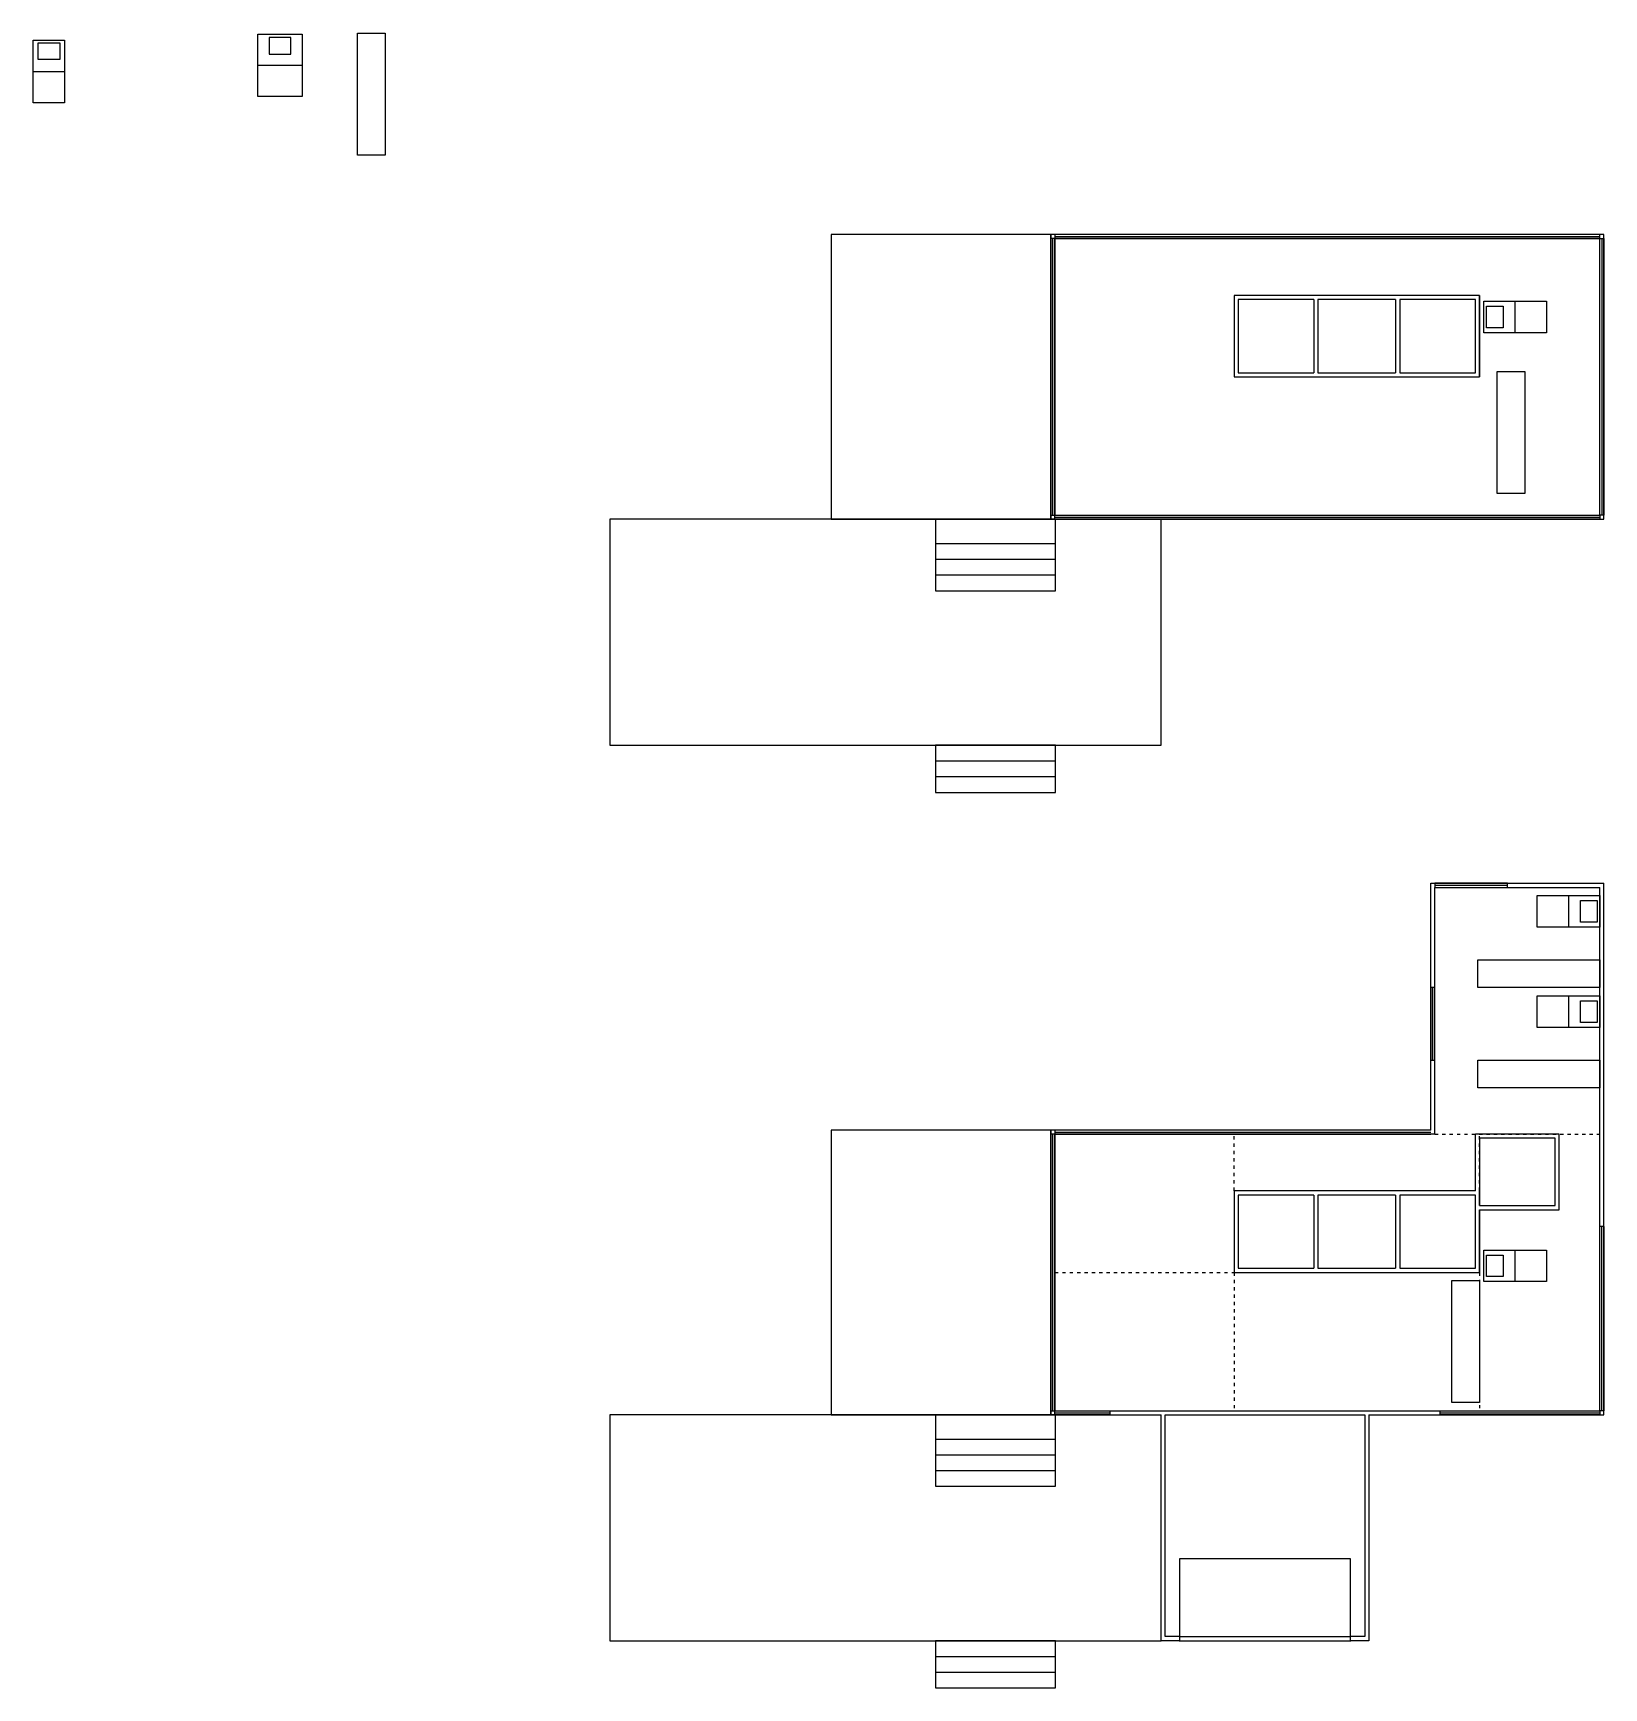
# Model space of a CAD drawing. Header units: metres. Extents: x -26.4 to 21.6, y -0.5 to 50.1.
import ezdxf

# ---------------------------------------------------------------- set-up
doc = ezdxf.new("R2010")
doc.units = ezdxf.units.M
doc.linetypes.add('ACAD_ISO03W100', pattern=[30, 12, -18])
doc.linetypes.add('DOT2', pattern=[0.125, 0, -0.125])
for name, color, linetype in [('deck', 3, 'Continuous'), ('door_garage', 5, 'ACAD_ISO03W100'), ('exterior_wall', 1, 'Continuous'), ('fenestration', 5, 'Continuous'), ('furniture', 250, 'Continuous'), ('partition_solid', 2, 'Continuous'), ('partition_undefined', 2, 'DOT2'), ('stairs', 37, 'Continuous')]:
    doc.layers.add(name, color=color, linetype=linetype)

# ---------------------------------------------------------------- blocks, each defined once
blk = doc.blocks.new('*U3')
blk.add_line((0, -3.66), (0, 0))
blk = doc.blocks.new('*U4')
at = {"layer": 'stairs', "color": 0, "linetype": 'ByBlock', "lineweight": -2, "transparency": 16777216, "rotation": 270}
for p in [(4.821, 0.964), (4.821, 0.484), (4.821, 0.004), (4.821, -0.476)]:
    blk.add_blockref('*U3', p, dxfattribs=at)
blk = doc.blocks.new('*U5')
blk.add_line((0, -3.66), (0, 0))
blk = doc.blocks.new('*U6')
at = {"layer": 'stairs', "color": 0, "linetype": 'ByBlock', "lineweight": -2, "transparency": 16777216, "rotation": 270}
for p in [(4.821, 0.964), (4.821, 0.484), (4.821, 0.004), (4.821, -0.476)]:
    blk.add_blockref('*U5', p, dxfattribs=at)
blk = doc.blocks.new('*U11')
blk.add_line((0, -3.66), (0, 0))
blk = doc.blocks.new('*U12')
at = {"layer": 'stairs', "color": 0, "linetype": 'ByBlock', "lineweight": -2, "transparency": 16777216, "rotation": 270}
for p in [(4.821, 0.964), (4.821, 0.484), (4.821, 0.004), (4.821, -0.476)]:
    blk.add_blockref('*U11', p, dxfattribs=at)
blk = doc.blocks.new('*U13')
blk.add_line((0, -3.66), (0, 0))
blk = doc.blocks.new('*U14')
at = {"layer": 'stairs', "color": 0, "linetype": 'ByBlock', "lineweight": -2, "transparency": 16777216, "rotation": 270}
for p in [(4.821, 0.964), (4.821, 0.484), (4.821, 0.004), (4.821, -0.476)]:
    blk.add_blockref('*U13', p, dxfattribs=at)
blk = doc.blocks.new('bed_full')
at = {"layer": 'exterior_wall'}
blk.add_line((0, -0.95), (1.35, -0.95), dxfattribs=at)
for points in [[(0, 0), (1.35, 0), (1.35, -1.9), (0, -1.9)], [(0.345, -0.609), (1.005, -0.609), (1.005, -0.099), (0.345, -0.099)]]:
    blk.add_lwpolyline(points, close=True, dxfattribs=at)
blk = doc.blocks.new('wardrobe')
at = {"layer": 'exterior_wall'}
blk.add_lwpolyline([(0, 0), (0.845, 0), (0.845, -3.73), (0, -3.73)], close=True, dxfattribs=at)
blk = doc.blocks.new('bed_twin')
at = {"layer": 'exterior_wall'}
blk.add_line((0, -0.955), (0.965, -0.955), dxfattribs=at)
for points in [[(0, 0), (0.965, 0), (0.965, -1.91), (0, -1.91)], [(0.153, -0.077), (0.813, -0.077), (0.813, -0.587), (0.153, -0.587)]]:
    blk.add_lwpolyline(points, close=True, dxfattribs=at)

msp = doc.modelspace()

# ---------------------------------------------------------------- linework, layer by layer
for p, q in [((4.821, 28.318), (1.161, 28.318)), ((4.821, 0.964), (1.161, 0.964))]:
    msp.add_line(p, q)
at = {"layer": 'deck'}
for p, q in [((-2.027, 35.218), (4.683, 35.218)), ((6.491, 7.864), (-8.789, 7.864)), ((-8.789, 7.864), (-8.789, 0.964)), ((-2.027, 7.864), (4.683, 7.864)), ((8.051, 0.964), (8.051, 7.864)), ((-8.789, 0.964), (8.051, 0.964))]:
    msp.add_line(p, q, dxfattribs=at)
for points in [[(4.683, 43.918), (-2.027, 43.918), (-2.027, 35.218), (4.683, 35.218)], [(8.051, 35.218), (-8.789, 35.218), (-8.789, 28.318), (8.051, 28.318)], [(4.683, 16.564), (-2.027, 16.564), (-2.027, 7.864), (4.683, 7.864)]]:
    msp.add_lwpolyline(points, close=True, dxfattribs=at)
at = {"layer": 'door_garage'}
for p, q in [((13.841, 3.464), (8.611, 3.464)), ((8.611, 3.464), (8.611, 0.964)), ((13.841, 0.964), (13.841, 3.464)), ((8.611, 1.091), (13.841, 1.091))]:
    msp.add_line(p, q, dxfattribs=at)
at = {"layer": 'exterior_wall'}
for p, q in [((16.292, 16.564), (16.292, 24.1)), ((16.292, 24.1), (21.583, 24.1)), ((16.419, 16.437), (16.419, 23.973)), ((16.419, 23.973), (21.456, 23.973)), ((16.419, 16.437), (16.292, 16.437)), ((8.051, 0.964), (8.051, 7.864)), ((8.178, 1.091), (8.178, 7.864)), ((14.274, 7.864), (14.274, 1.091)), ((14.401, 7.991), (14.401, 7.991)), ((14.401, 7.864), (14.401, 0.964)), ((8.611, 1.091), (8.178, 1.091)), ((14.274, 1.091), (13.841, 1.091)), ((8.611, 0.964), (8.051, 0.964)), ((14.401, 0.964), (13.841, 0.964))]:
    msp.add_line(p, q, dxfattribs=at)
for points in [[(4.683, 35.218), (21.583, 35.218), (21.583, 43.918), (4.683, 43.918)], [(4.81, 35.345), (21.456, 35.345), (21.456, 43.791), (4.81, 43.791)]]:
    msp.add_lwpolyline(points, close=True, dxfattribs=at)
for points in [[(16.292, 16.437), (4.81, 16.437), (4.81, 7.991), (21.456, 7.991), (21.456, 23.973)], [(14.401, 7.864), (21.583, 7.864), (21.583, 24.1)], [(16.292, 16.564), (4.683, 16.564), (4.683, 7.864), (8.051, 7.864)], [(8.178, 7.864), (14.274, 7.864)]]:
    msp.add_lwpolyline(points, dxfattribs=at)
at = {"layer": 'fenestration'}
for p, q in [((4.746, 35.345), (4.746, 43.791)), ((4.81, 43.854), (21.456, 43.854)), ((21.519, 43.791), (21.519, 35.345)), ((4.81, 35.281), (21.456, 35.281)), ((18.634, 24.037), (16.419, 24.037)), ((16.356, 18.698), (16.356, 20.913)), ((4.746, 7.991), (4.746, 16.437)), ((4.81, 16.5), (16.292, 16.5)), ((21.583, 13.621), (21.456, 13.621)), ((21.519, 7.991), (21.519, 13.621)), ((21.583, 7.991), (21.583, 13.621)), ((4.81, 7.927), (6.491, 7.927)), ((6.491, 7.864), (6.491, 7.991)), ((16.583, 7.864), (16.583, 7.991)), ((16.583, 7.927), (21.456, 7.927)), ((8.611, 0.964), (13.841, 0.964))]:
    msp.add_line(p, q, dxfattribs=at)
for points in [[(4.81, 43.791), (4.683, 43.791), (4.683, 35.345), (4.81, 35.345)], [(4.81, 43.791), (21.456, 43.791), (21.456, 43.918), (4.81, 43.918)], [(21.456, 43.791), (21.583, 43.791), (21.583, 35.345), (21.456, 35.345)], [(4.81, 35.345), (21.456, 35.345), (21.456, 35.218), (4.81, 35.218)], [(16.419, 24.1), (16.419, 23.973), (18.634, 23.973), (18.634, 24.1)], [(16.419, 20.913), (16.292, 20.913), (16.292, 18.698), (16.419, 18.698)], [(4.81, 16.437), (4.683, 16.437), (4.683, 7.991), (4.81, 7.991)]]:
    msp.add_lwpolyline(points, close=True, dxfattribs=at)
for points in [[(16.292, 16.564), (4.81, 16.564), (4.81, 16.437), (16.292, 16.437)], [(21.583, 13.621), (21.583, 7.991), (21.456, 7.991), (21.456, 13.621)], [(6.491, 7.864), (4.81, 7.864), (4.81, 7.991), (6.491, 7.991)], [(16.583, 7.991), (21.456, 7.991), (21.456, 7.864), (16.583, 7.864)]]:
    msp.add_lwpolyline(points, dxfattribs=at)
for p in [(8.611, 1.091), (13.841, 1.091), (8.611, 0.964), (13.841, 0.964)]:
    msp.add_point(p, dxfattribs=at)
at = {"layer": 'partition_solid'}
for p, q in [((17.783, 42.058), (17.783, 39.568)), ((12.719, 41.931), (12.719, 39.695)), ((12.846, 41.931), (12.846, 39.695)), ((15.219, 41.931), (15.219, 39.695)), ((15.346, 41.931), (15.346, 39.695)), ((17.656, 14.704), (17.656, 16.437)), ((20.219, 16.437), (17.656, 16.437)), ((17.783, 16.31), (17.783, 14.254)), ((20.092, 16.31), (17.783, 16.31)), ((20.092, 14.254), (20.092, 16.31)), ((20.219, 14.127), (20.219, 16.437)), ((17.783, 14.704), (17.783, 14.254)), ((12.719, 14.577), (12.719, 12.341)), ((12.846, 14.577), (12.846, 12.341)), ((15.219, 14.577), (15.219, 12.341)), ((15.346, 14.577), (15.346, 12.341)), ((17.783, 14.254), (20.092, 14.254)), ((17.783, 14.127), (20.219, 14.127)), ((17.783, 14.127), (17.783, 12.214))]:
    msp.add_line(p, q, dxfattribs=at)
msp.add_lwpolyline([(17.783, 42.058), (10.283, 42.058), (10.283, 39.568), (17.783, 39.568)], close=True, dxfattribs=at)
for points in [[(12.719, 41.931), (10.41, 41.931), (10.41, 39.695), (12.719, 39.695)], [(15.219, 41.931), (12.846, 41.931)], [(15.346, 39.695), (17.656, 39.695), (17.656, 41.931), (15.346, 41.931)], [(12.846, 39.695), (15.219, 39.695)], [(17.656, 14.704), (10.283, 14.704), (10.283, 12.214), (17.783, 12.214), (17.783, 14.127)], [(17.783, 14.254), (17.783, 14.704)], [(12.719, 14.577), (10.41, 14.577), (10.41, 12.341), (12.719, 12.341)], [(15.219, 14.577), (12.846, 14.577)], [(15.346, 12.341), (17.656, 12.341), (17.656, 14.577), (15.346, 14.577)], [(12.846, 12.341), (15.219, 12.341)]]:
    msp.add_lwpolyline(points, dxfattribs=at)
at = {"layer": 'partition_undefined'}
for p, q in [((10.283, 14.704), (10.283, 16.437)), ((16.419, 16.437), (21.456, 16.437)), ((17.783, 14.704), (17.783, 16.437)), ((4.81, 12.214), (10.283, 12.214)), ((10.283, 12.214), (10.283, 7.991)), ((17.783, 12.214), (17.783, 7.991))]:
    msp.add_line(p, q, dxfattribs=at)
at = {"layer": 'stairs'}
for p, q in [((1.161, 28.318), (1.161, 26.878)), ((4.821, 26.878), (4.821, 28.318)), ((1.161, 0.964), (1.161, -0.476)), ((4.821, -0.476), (4.821, 0.964))]:
    msp.add_line(p, q, dxfattribs=at)
for points in [[(4.821, 35.218), (1.161, 35.218), (1.161, 33.038), (4.821, 33.038)], [(4.821, 7.864), (1.161, 7.864), (1.161, 5.684), (4.821, 5.684)]]:
    msp.add_lwpolyline(points, close=True, dxfattribs=at)

# ---------------------------------------------------------------- block references
at = {"layer": 'furniture'}
for name, p in [('wardrobe', (-16.504, 50.069)), ('bed_twin', (-26.415, 49.848)), ('bed_full', (-19.543, 50.036)), ('wardrobe', (18.324, 39.736)), ('wardrobe', (16.938, 11.967))]:
    msp.add_blockref(name, p, dxfattribs=at)
for name, p, rotation in [('bed_twin', (17.918, 40.916), 90), ('bed_twin', (21.456, 23.723), 270), ('wardrobe', (17.726, 20.913), 90), ('bed_twin', (21.456, 20.663), 269.9999999999998), ('wardrobe', (17.726, 17.853), 90), ('bed_twin', (17.918, 11.933), 90)]:
    msp.add_blockref(name, p, dxfattribs=dict(at, rotation=rotation))
at = {"layer": 'stairs'}
for name, p in [('*U14', (0, 33.514)), ('*U12', (0, 27.354)), ('*U6', (0, 6.16)), ('*U4', (0, 0))]:
    msp.add_blockref(name, p, dxfattribs=at)

doc.saveas('drawing.dxf')
